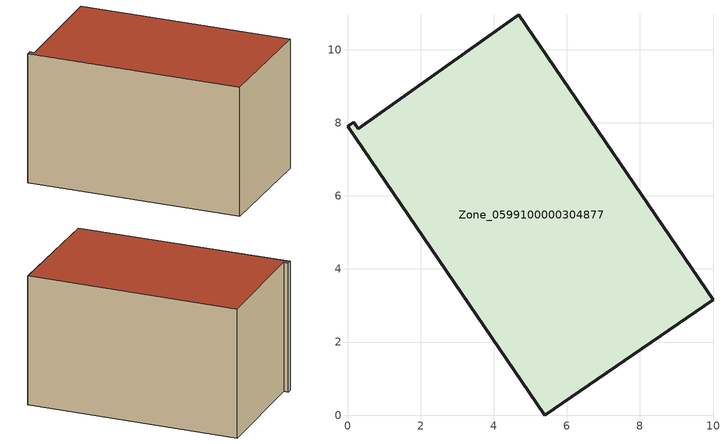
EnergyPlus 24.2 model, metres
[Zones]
Zone_0599100000304877
 floor ground (C_G): 4.68,10.95 10,3.16 5.39,0 0,7.9 0.17,8.02 0.29,7.84 z0
 wall outside (C_F): 5.39,0 10,3.16 4.68,10.95 0.29,7.84 0.17,8.02 0,7.9 5.39,0 z0:5.84
 roof outside (C_R): 10,3.16 4.68,10.95 0.29,7.84 0.17,8.02 0,7.9 5.39,0 z5.84
[BUILDING]
Pand.0599100000304877: North Axis=0; Terrain=City; Loads Convergence Tolerance Value=0.04; Temperature Convergence Tolerance Value=0.4; Solar Distribution=FullExterior; Maximum Number of Warmup Days=25; Minimum Number of Warmup Days=1
[Site:Location]
Rotterdam.The.Hague.AP_ZH_NLD Design_Conditions: Latitude=51.96; Longitude=4.45; Time Zone=1; Elevation=-4.5
[SITE:GROUNDTEMPERATURE:BUILDINGSURFACE]
18, 18, 18, 18, 18, 18, 18, 18, 18, 18, 18, 18
[MATERIAL] Thermal Absorptance=0.9; Solar Absorptance=0.7; Visible Absorptance=0.7
Name | Roughness | Thickness | Conductivity | Density | Specific Heat
G.TI.1946-1964 | MediumSmooth | 0.15 | 1 | 540 | 1210
F.TI.1946-1964 | Rough | 0.3 | 0.857143 | 1920 | 840
R.TI.1946-1964 | MediumRough | 0.2 | 0.277778 | 1500 | 1000
[CONSTRUCTION]
C_G: G.TI.1946-1964
C_F: F.TI.1946-1964
C_R: R.TI.1946-1964
[ZONE]
Zone_0599100000304877: Type=1; Multiplier=1; Ceiling Height=Autocalculate; Volume=Autocalculate; Floor Area=autocalculate; Part of Total Floor Area=Yes
[ZONEINFILTRATION:DESIGNFLOWRATE]
Infil_Zone_0599100000304877: Zone or ZoneList or Space or SpaceList=Zone_0599100000304877; Schedule=AlwaysOn; Design Flow Rate Calculation Method=Flow/Area; Flow Rate per Floor Area=0.003; Constant Term Coefficient=1; Temperature Term Coefficient=0; Velocity Term Coefficient=0; Velocity Squared Term Coefficient=0
[HVACTEMPLATE:ZONE:IDEALLOADSAIRSYSTEM]
Zone_0599100000304877: Maximum Heating Supply Air Temperature=50; Minimum Cooling Supply Air Temperature=13; Maximum Heating Supply Air Humidity Ratio=0.0156; Minimum Cooling Supply Air Humidity Ratio=0.0077; Heating Limit=NoLimit; Cooling Limit=NoLimit; Dehumidification Control Type=ConstantSensibleHeatRatio; Cooling Sensible Heat Ratio=0.7; Dehumidification Setpoint=60; Humidification Control Type=None; Humidification Setpoint=30; Outdoor Air Method=None; Outdoor Air Flow Rate per Person=0.00944; Outdoor Air Flow Rate per Zone Floor Area=0; Outdoor Air Flow Rate per Zone=0; Demand Controlled Ventilation Type=None; Outdoor Air Economizer Type=NoEconomizer; Heat Recovery Type=None; Sensible Heat Recovery Effectiveness=0.7; Latent Heat Recovery Effectiveness=0.65
[ZONECONTROL:THERMOSTAT]
ThermostatControl_Zone_0599100000304877: Zone or ZoneList=Zone_0599100000304877; Control Type Schedule=DualSetpointControlType; Control 1=Thermostat_Zone_0599100000304877; Temperature Difference Between Cutout And Setpoint=0
[THERMOSTATSETPOINT:DUALSETPOINT]
Thermostat_Zone_0599100000304877: Heating Setpoint Temperature Schedule=HeatingSetpoint_Zone_0599100000304877; Cooling Setpoint Temperature Schedule=CoolingSetpoint_Zone_0599100000304877
[SCHEDULE:COMPACT]
HeatingSetpoint_Zone_0599100000304877: Through: 12/31, For: AllDays, Until: 24:00, 21
CoolingSetpoint_Zone_0599100000304877: Through: 12/31, For: AllDays, Until: 24:00, 24
DualSetpointControlType: Through: 12/31, For: AllDays, Until: 24:00, 4
AlwaysOn: Through: 12/31, For: AllDays, Until: 24:00, 1
